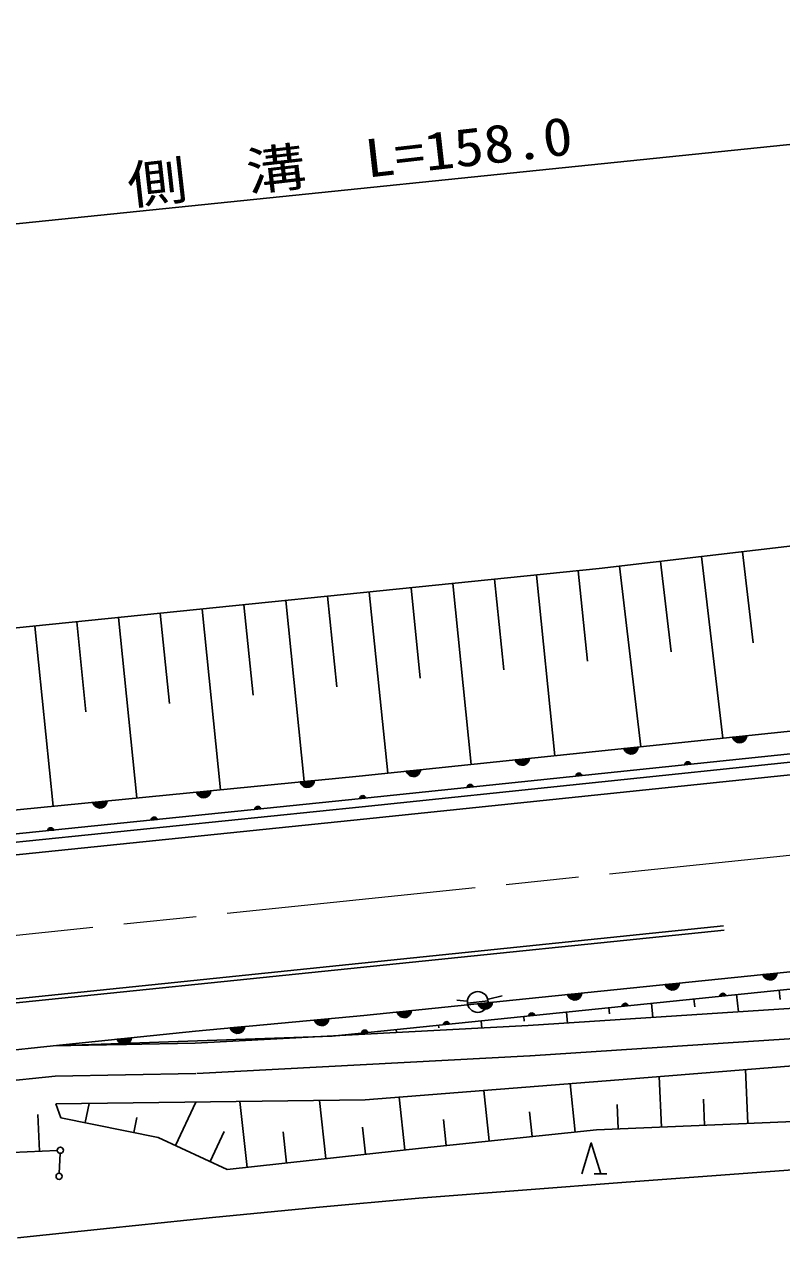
# Model space of a CAD drawing. Units: millimetres, scale not verified. Extents: x 40000 to 680000, y 20000 to 380000.
# Drawn here: x 475784 to 512230, y 256397 to 314767 of the extents above; entities that cross this region are included whole.
import ezdxf
from ezdxf.enums import TextEntityAlignment as Align

# ---------------------------------------------------------------- set-up
doc = ezdxf.new("R2010")
doc.units = ezdxf.units.MM
doc.header["$LTSCALE"] = 1000
doc.linetypes.add('CHAIN', pattern=[18.5, 12, -1.5, 3.5, -1.5])
doc.layers.add('M-BGD', color=7, linetype='Continuous', lineweight=25)
doc.layers.add('M-BMK', color=2, linetype='CHAIN', lineweight=13)
doc.styles.add('ＭＳ ゴシック', font='')
doc.styles.get('ＭＳ ゴシック').set_extended_font_data('MS Gothic')

# ---------------------------------------------------------------- blocks, each defined once
blk = doc.blocks.new('BUHIN39')
at = {"color": 7, "linetype": 'Continuous', "lineweight": 25}
for p, q in [((-308, 34), (78, -298)), ((133, -288), (-303, 88)), ((-296, 139), (182, -272)), ((223, -250), (-280, 184)), ((18, -304), (-303, -27)), ((-269, -114), (-72, -285))]:
    blk.add_line(p, q, dxfattribs=at)
blk.add_lwpolyline([(265, -228), (191, -271), (116, -297), (14, -310), (-71, -292), (-151, -258), (-233, -187), (-278, -114), (-309, -32), (-311, 71), (-298, 150), (-265, 228)], close=True, dxfattribs=at)
blk = doc.blocks.new('BUHIN40')
at = {"color": 7, "linetype": 'Continuous', "lineweight": 25}
for p, q in [((-308, 31), (81, -297)), ((136, -286), (-304, 84)), ((-297, 136), (185, -270)), ((226, -248), (-283, 181)), ((21, -304), (-303, -31)), ((-268, -117), (-69, -285))]:
    blk.add_line(p, q, dxfattribs=at)
blk.add_lwpolyline([(268, -225), (195, -269), (120, -295), (18, -310), (-68, -293), (-148, -260), (-231, -190), (-277, -117), (-309, -35), (-311, 68), (-300, 147), (-268, 225)], close=True, dxfattribs=at)
blk = doc.blocks.new('BUHIN41')
at = {"color": 7, "linetype": 'Continuous', "lineweight": 25}
for p, q in [((-308, 31), (81, -297)), ((136, -286), (-304, 85)), ((-297, 136), (184, -270)), ((226, -248), (-282, 181)), ((21, -304), (-303, -31)), ((-268, -117), (-69, -285))]:
    blk.add_line(p, q, dxfattribs=at)
blk.add_lwpolyline([(268, -226), (194, -269), (120, -295), (18, -310), (-68, -293), (-148, -260), (-231, -190), (-277, -117), (-309, -35), (-311, 68), (-299, 147), (-268, 226)], close=True, dxfattribs=at)
blk = doc.blocks.new('BUHIN45')
at = {"color": 7, "linetype": 'Continuous', "lineweight": 25}
for p, q in [((-97, 106), (121, -78)), ((127, -58), (-79, 116)), ((-58, 123), (130, -36)), ((132, -13), (-35, 127)), ((-9, 130), (130, 13)), ((115, 50), (30, 122))]:
    blk.add_line(p, q, dxfattribs=at)
blk.add_lwpolyline([(-115, 97), (-83, 115), (-51, 127), (-8, 133), (29, 125), (63, 111), (99, 81), (119, 50), (132, 15), (133, -29), (128, -63), (115, -97)], close=True, dxfattribs=at)
blk = doc.blocks.new('BUHIN51')
at = {"color": 7, "linetype": 'Continuous', "lineweight": 25}
for p, q in [((-308, 32), (80, -298)), ((135, -287), (-304, 86)), ((-297, 137), (184, -271)), ((225, -249), (-282, 182)), ((20, -304), (-303, -30)), ((-269, -116), (-70, -285))]:
    blk.add_line(p, q, dxfattribs=at)
blk.add_lwpolyline([(267, -226), (193, -270), (119, -296), (17, -310), (-69, -292), (-149, -259), (-232, -189), (-277, -116), (-309, -34), (-311, 69), (-299, 148), (-267, 226)], close=True, dxfattribs=at)
blk = doc.blocks.new('BUHIN52')
at = {"color": 7, "linetype": 'Continuous', "lineweight": 25}
for p, q in [((-308, 30), (82, -297)), ((137, -286), (-304, 84)), ((-297, 136), (185, -270)), ((226, -247), (-283, 180)), ((21, -304), (-303, -31)), ((-268, -118), (-68, -285))]:
    blk.add_line(p, q, dxfattribs=at)
blk.add_lwpolyline([(268, -225), (195, -269), (120, -295), (18, -310), (-68, -293), (-148, -260), (-231, -190), (-277, -117), (-309, -35), (-311, 67), (-300, 147), (-268, 225)], close=True, dxfattribs=at)
blk = doc.blocks.new('BUHIN55')
at = {"color": 7, "linetype": 'Continuous', "lineweight": 25}
for p, q in [((-97, 106), (121, -78)), ((127, -58), (-79, 116)), ((-58, 123), (130, -36)), ((132, -13), (-35, 127)), ((-9, 130), (130, 13)), ((115, 50), (30, 122))]:
    blk.add_line(p, q, dxfattribs=at)
blk.add_lwpolyline([(-115, 97), (-83, 115), (-51, 127), (-8, 133), (29, 125), (63, 111), (99, 81), (119, 50), (132, 15), (133, -29), (128, -63), (115, -97)], close=True, dxfattribs=at)
blk = doc.blocks.new('BUHIN56')
at = {"color": 7, "linetype": 'Continuous', "lineweight": 25}
for p, q in [((-97, 106), (121, -77)), ((127, -58), (-79, 116)), ((-59, 123), (130, -36)), ((132, -13), (-35, 127)), ((-9, 130), (130, 13)), ((115, 50), (29, 122))]:
    blk.add_line(p, q, dxfattribs=at)
blk.add_lwpolyline([(-115, 97), (-83, 115), (-51, 126), (-8, 133), (29, 125), (63, 111), (99, 81), (119, 50), (132, 15), (133, -29), (128, -63), (115, -97)], close=True, dxfattribs=at)
blk = doc.blocks.new('BUHIN74')
at = {"color": 7, "linetype": 'Continuous', "lineweight": 25}
blk.add_line((-380, 321), (380, -321), dxfattribs=at)
blk.add_circle((0, 0), 498, dxfattribs=at)
blk = doc.blocks.new('BUHIN245')
at = {"color": 7, "linetype": 'Continuous', "lineweight": 25}
blk.add_line((-435, -624), (-18, -1055), dxfattribs=at)
blk.add_lwpolyline([(-855, -189), (539, 521), (-219, -848)], dxfattribs=at)

msp = doc.modelspace()

# ---------------------------------------------------------------- linework, layer by layer
at = {"layer": 'M-BGD'}
for p, q in [((423983, 299871), (568784, 314767)), ((503442, 288581), (519206, 290430)), ((508368, 289159), (509393, 280423)), ((510338, 289390), (510853, 285009)), ((465242, 284696), (503442, 288581)), ((502437, 288478), (502878, 284135)), ((504427, 288696), (505446, 280012)), ((506398, 288927), (506908, 284572)), ((496405, 287865), (497290, 279164)), ((498415, 288070), (498858, 283721)), ((500426, 288274), (501310, 279582)), ((490373, 287252), (490816, 282896)), ((492384, 287456), (493270, 278745)), ((494394, 287661), (494837, 283308)), ((484342, 286639), (485226, 277947)), ((486352, 286843), (486795, 282494)), ((488363, 287047), (489248, 278342)), ((478310, 286025), (478751, 281690)), ((480321, 286230), (481203, 277552)), ((482331, 286434), (482773, 282092)), ((476300, 285821), (477181, 277157)), ((533751, 282957), (491896, 278603)), ((533861, 281882), (492005, 277528)), ((533903, 281485), (492046, 277130)), ((533965, 280888), (492107, 276533)), ((491896, 278603), (427083, 272235)), ((492005, 277528), (426968, 270855)), ((492046, 277130), (427009, 270457)), ((492107, 276533), (427070, 269860)), ((435995, 263845), (509432, 271392)), ((436016, 263646), (509453, 271193)), ((499914, 267889), (523413, 270297)), ((523365, 269458), (490604, 266100)), ((498120, 267865), (498785, 268030)), ((510056, 268094), (510142, 267259)), ((512104, 268304), (512150, 267849)), ((492119, 267082), (499914, 267889)), ((497078, 267783), (496596, 267825)), ((500034, 266599), (517709, 267753)), ((503913, 267464), (503944, 267160)), ((505961, 267674), (506031, 266991)), ((508008, 267884), (508047, 267504)), ((484022, 266339), (492119, 267082)), ((497771, 266835), (497807, 266481)), ((499818, 267045), (499841, 266817)), ((501866, 267255), (501920, 266722)), ((484022, 266339), (477179, 265625)), ((484011, 265752), (500034, 266599)), ((491628, 266205), (491630, 266180)), ((493675, 266415), (493691, 266263)), ((495723, 266625), (495736, 266499)), ((500129, 265152), (517804, 266307)), ((434748, 261263), (477179, 265625)), ((490604, 266100), (477179, 265625)), ((477179, 265625), (484011, 265752)), ((480936, 265973), (480274, 265904)), ((480296, 265862), (480923, 265928)), ((480901, 265882), (480329, 265822)), ((480365, 265781), (480871, 265834)), ((480834, 265786), (480413, 265743)), ((480499, 265708), (480758, 265735)), ((524445, 265606), (505007, 264044)), ((484088, 264304), (500111, 265151)), ((510596, 261890), (510488, 264484)), ((434896, 259821), (477267, 264176)), ((477267, 264176), (484038, 264302)), ((505007, 264044), (492188, 263033)), ((506439, 261718), (506338, 264151)), ((498150, 261051), (497898, 263483)), ((502287, 261481), (502045, 263810)), ((492188, 263033), (477297, 262836)), ((477545, 262170), (477297, 262836)), ((478717, 261933), (478905, 262857)), ((483064, 260834), (484039, 262925)), ((486504, 259779), (486150, 262953)), ((490301, 260201), (489989, 263004)), ((494098, 260623), (493816, 263161)), ((504360, 261631), (504311, 262808)), ((508517, 261804), (508465, 263061)), ((476524, 260561), (476445, 262322)), ((477545, 262170), (482234, 261221)), ((481062, 261458), (481207, 262174)), ((500218, 261266), (500095, 262456)), ((503321, 261588), (515792, 262106)), ((484724, 260060), (485399, 261506)), ((492200, 260412), (492054, 261721)), ((495048, 260729), (503321, 261588)), ((496082, 260836), (495953, 262078)), ((482234, 261221), (485554, 259673)), ((488402, 259990), (488236, 261484)), ((477371, 260599), (475208, 260502)), ((477468, 259502), (477513, 260456)), ((485554, 259673), (495048, 260729))]:
    msp.add_line(p, q, dxfattribs=at)
msp.add_lwpolyline([(480949, 266018), (480929, 265935), (480896, 265863), (480836, 265780), (480764, 265730), (480685, 265695), (480577, 265684), (480493, 265702), (480412, 265735), (480336, 265805), (480287, 265868), (480252, 265946)], close=True, dxfattribs=at)
msp.add_lwpolyline([(475458, 256397), (479895, 256854), (484845, 257370), (489807, 257858), (494772, 258294), (499757, 258692), (504737, 259068), (509725, 259436), (514702, 259801), (519689, 260164), (524664, 260524), (529648, 260884), (533965, 261194), (538291, 261505)], dxfattribs=at)
for centre in [(477520, 260606), (477461, 259353)]:
    msp.add_circle(centre, 149, dxfattribs=at)
at = {"layer": 'M-BMK'}
msp.add_line((571091, 280834), (416689, 264865), dxfattribs=at)

# ---------------------------------------------------------------- block references
at = {"layer": 'M-BGD', "rotation": 45.98907}
for name, p in [('BUHIN52', (510208, 280507)), ('BUHIN52', (504976, 279963)), ('BUHIN52', (499744, 279419)), ('BUHIN52', (494512, 278875)), ('BUHIN56', (507703, 279161)), ('BUHIN51', (489403, 278355)), ('BUHIN56', (502472, 278617)), ('BUHIN51', (484417, 277860)), ('BUHIN56', (497240, 278073)), ('BUHIN51', (479431, 277365)), ('BUHIN56', (492070, 277535)), ('BUHIN55', (482038, 276505)), ('BUHIN55', (487022, 277017)), ('BUHIN55', (477054, 275994)), ('BUHIN41', (511664, 269093)), ('BUHIN41', (506964, 268611)), ('BUHIN74', (497605, 267737)), ('BUHIN40', (497965, 267687)), ('BUHIN41', (502264, 268129)), ('BUHIN45', (509398, 268027)), ('BUHIN40', (494068, 267283)), ('BUHIN45', (504698, 267545)), ('BUHIN39', (486046, 266525)), ('BUHIN39', (490095, 266896)), ('BUHIN45', (496101, 266664)), ('BUHIN45', (500199, 267084)), ('BUHIN45', (492166, 266260)), ('BUHIN245', (503066, 260210))]:
    msp.add_blockref(name, p, dxfattribs=at)

# ---------------------------------------------------------------- texts
at = {"layer": 'M-BGD', "style": 'ＭＳ ゴシック', "width": 1.15}
msp.add_text('側\u3000溝\u3000L=158.0', height=1833, rotation=6.5, dxfattribs=at).set_placement((480916, 305539), align=Align.BOTTOM_LEFT)

doc.saveas('drawing.dxf')
